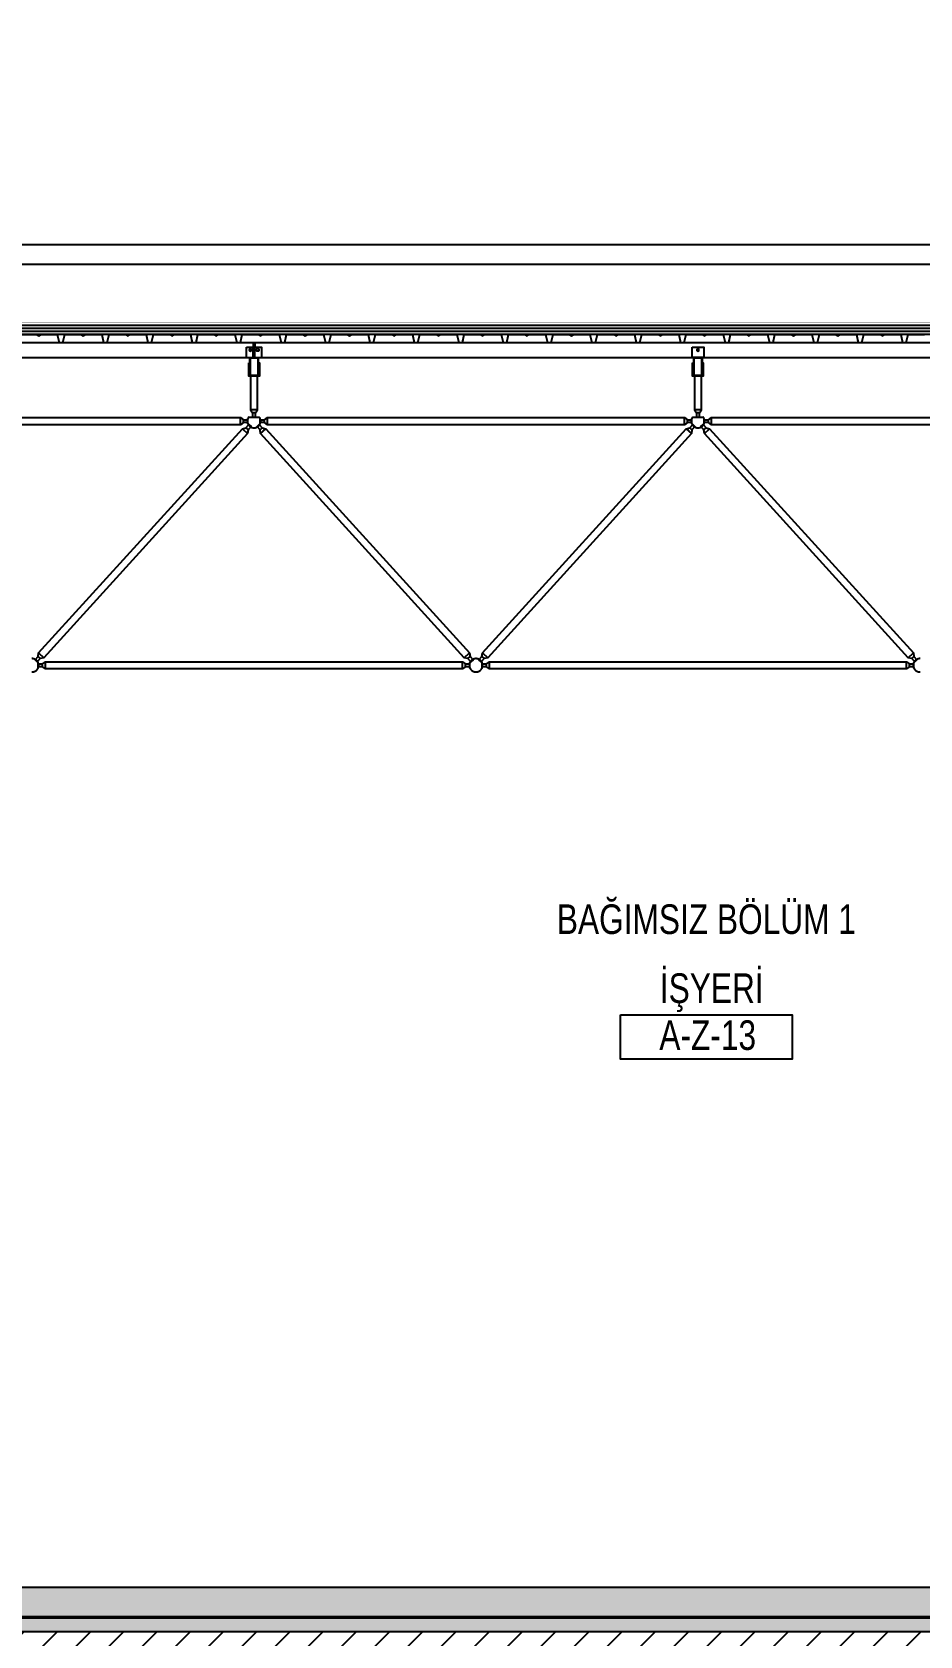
# Model space of a CAD drawing. Header units: centimetres. Extents: x 26569 to 160723, y -3143 to 14565.
# Drawn here: x 107008 to 107608, y -1635 to -551 of the extents above; entities that cross this region are included whole.
import ezdxf
from ezdxf.enums import TextEntityAlignment as Align

# ---------------------------------------------------------------- set-up
doc = ezdxf.new("R2010")
doc.units = ezdxf.units.CM
doc.header["$LTSCALE"] = 100
doc.linetypes.add('HIDDEN', pattern=[9.525, 6.35, -3.175])
for name, color, linetype in [('A-ANNO-DIMS', 187, 'Continuous'), ('A-ANNO-IDEN', 50, 'Continuous'), ('A-ANNO-TEXT', 50, 'Continuous'), ('A-ELEV-02', 253, 'Continuous'), ('A-ELEV-04', 250, 'Continuous'), ('A-HATCH', 253, 'Continuous'), ('A-WALL-INSL', 249, 'Continuous'), ('A-WALL-SNWPNL', 200, 'Continuous'), ('S-CONC', 5, 'Continuous'), ('S-HTCH', 8, 'Continuous'), ('S-STEL', 3, 'Continuous')]:
    doc.layers.add(name, color=color, linetype=linetype)
doc.styles.add('Fields_100', font='act_simplex.shx', dxfattribs={"width": 0.8, "height": 20})
doc.linetypes.add('BATTING', pattern='A,0.00254,-2.54,[134,ltypeshp.shx,S=2.54,R=0,X=-2.54,Y=0],-5.08,[134,ltypeshp.shx,S=2.54,R=180,X=2.54,Y=0],-2.54', length=10.16254)
doc.dimstyles.new('FIELDS_100', dxfattribs={"dimscale": 0, "dimtxt": 20, "dimasz": 5, "dimexe": 5, "dimexo": 5, "dimgap": 5, "dimtad": 0, "dimdec": 0, "dimzin": 0, "dimdsep": 46, "dimtxsty": 'Fields_100', "dimblk": 'DOT', "dimcen": 0.09, "dimclrt": 50, "dimadec": 0, "dimazin": 0, "dimtfac": 1, "dimtdec": 0, "dimtix": 1, "dimtofl": 0, "dimtmove": 1, "dimatfit": 3, "dimfxl": 5, "dimfxlon": 1, "dimtolj": 1, "dimtzin": 0, "dimarcsym": 0})

# ---------------------------------------------------------------- blocks, each defined once
blk = doc.blocks.new('_Dot')
at = {"color": 0, "linetype": 'ByBlock', "lineweight": -2}
blk.add_line((-0.5, 0), (-1, 0), dxfattribs=at)
at = {"color": 0, "linetype": 'ByBlock', "const_width": 0.5}
blk.add_lwpolyline([(-0.25, 0, 1), (0.25, 0, 1)], format="xyb", close=True, dxfattribs=at)
blk = doc.blocks.new('*D474')
at = {"layer": 'A-ANNO-DIMS', "color": 0, "lineweight": -2, "transparency": 16777216}
for p, q in [((106707.7, -198.5), (106707.7, -188.5)), ((106712.7, -193.5), (107576.1, -193.5)), ((108502.7, -193.5), (107639.4, -193.5)), ((108507.7, -198.5), (108507.7, -188.5))]:
    blk.add_line(p, q, dxfattribs=at)
at = {"layer": 'DEFPOINTS', "color": 0, "transparency": 16777216}
for p in [(108507.7, -193.5), (106707.7, -1038.5), (108507.7, -1038.5)]:
    blk.add_point(p, dxfattribs=at)
at = {"layer": 'A-ANNO-DIMS', "color": 0, "lineweight": -2, "transparency": 16777216, "xscale": 5, "yscale": 5, "zscale": 5, "rotation": 180}
blk.add_blockref('_Dot', (106707.7, -193.5), dxfattribs=at)
at = {"layer": 'A-ANNO-DIMS', "color": 0, "lineweight": -2, "transparency": 16777216, "xscale": 5, "yscale": 5, "zscale": 5}
blk.add_blockref('_Dot', (108507.7, -193.5), dxfattribs=at)
at = {"layer": 'A-ANNO-DIMS', "color": 50, "transparency": 16777216, "insert": (107607.7, -193.5), "char_height": 20, "attachment_point": 5, "style": 'Fields_100'}
blk.add_mtext('\\A1;1800', dxfattribs=at)
blk = doc.blocks.new('Mahal kutusu_100')
at = {"color": 0}
blk.add_lwpolyline([(-58, 30), (58, 30), (58, 0), (-58, 0)], close=True, dxfattribs=at)
at = {"color": 0, "style": 'Fields_100', "width": 0.8}
for tag, p in [('MAHAL', (3.6, 37.9)), ('KOD', (0.9, 6.2)), ('ALAN', (-1.3, -29.4)), ('KAPLAMA', (0.8, -59.7))]:
    blk.add_attdef(tag, text='', height=20, dxfattribs=at).set_placement(p, align=Align.CENTER)

msp = doc.modelspace()

# ---------------------------------------------------------------- hatches: boundary and pattern name
at = {"layer": 'A-HATCH'}
h = msp.add_hatch(dxfattribs=at)
h.set_pattern_fill('LINE', color=256, scale=5, angle=45, style=0)
h.set_pattern_definition([(45, (106135.94, -7190.227), (-11.22532, 11.22532), [])])
h.paths.add_polyline_path([(103093.73, -1795.54), (103093.73, -1641.54), (104847.73, -1641.54), (104847.73, -1631.54), (120731.73, -1631.54), (120742.73, -1631.54), (122625.73, -1631.54), (122625.73, -1877.54), (122611.23, -1877.54), (122611.23, -1887.54), (121327.73, -1887.54), (121327.73, -1877.54), (121308.23, -1877.04), (121308.23, -1796.04), (120907.23, -1796.04), (120907.23, -1877.54), (120887.73, -1877.54), (120887.73, -1887.54), (119527.73, -1887.54), (119527.73, -1877.54), (119508.23, -1877.54), (119508.23, -1796.04), (119107.23, -1796.04), (119107.23, -1877.54), (119087.73, -1877.54), (119087.73, -1887.54), (117727.73, -1887.54), (117727.73, -1877.54), (117708.23, -1877.54), (117708.23, -1796.04), (117307.23, -1796.04), (117307.23, -1877.54), (117287.73, -1877.54), (117287.73, -1887.54), (115927.73, -1887.54), (115927.73, -1877.54), (115908.23, -1877.54), (115908.23, -1796.04), (115507.23, -1796.04), (115507.23, -1877.54), (115487.73, -1877.54), (115487.73, -1887.54), (114127.73, -1887.54), (114127.73, -1877.54), (114108.23, -1877.54), (114108.23, -1796.04), (113607.23, -1796.04), (113607.23, -1877.54), (113587.73, -1877.54), (113587.73, -1887.54), (112327.73, -1887.54), (112327.73, -1877.54), (112308.23, -1877.54), (112308.23, -1796.04), (111907.23, -1796.04), (111907.23, -1877.54), (111887.73, -1877.54), (111887.73, -1887.54), (110527.73, -1887.54), (110527.73, -1877.54), (110508.23, -1877.54), (110508.23, -1796.04), (110107.23, -1796.04), (110107.23, -1877.54), (110087.73, -1877.54), (110087.73, -1887.54), (108727.73, -1887.54), (108727.73, -1877.54), (108708.23, -1877.54), (108708.23, -1796.04), (108307.23, -1796.04), (108307.23, -1877.54), (108287.73, -1877.54), (108287.73, -1887.54), (106927.73, -1887.54), (106927.73, -1877.54), (106908.23, -1877.54), (106908.23, -1796.04), (106507.23, -1796.04), (106507.23, -1877.54), (106487.73, -1877.54), (106487.73, -1887.54), (105122.73, -1887.54), (105122.73, -1877.54), (105108.23, -1877.54), (105108.73, -1795.54)])
at = {"layer": 'S-HTCH'}
h = msp.add_hatch(dxfattribs=at)
h.set_pattern_fill('ANSI33', color=256, style=0)
h.set_pattern_definition([(45, (95288.2936, -335.3015), (-4.490128, 4.490128), []), (45, (95292.784, -335.3015), (-4.490128, 4.490128), [3.175, -1.5875])])
h.paths.add_polyline_path([(120752.73, -1621.54), (120752.73, -1601.54), (104862.73, -1601.54), (104862.73, -1621.54)])
h.paths.add_polyline_path([(120752.73, -1601.54), (120752.73, -1621.54), (122651.23, -1621.54), (122651.23, -1601.54)])
h = msp.add_hatch(dxfattribs=at)
h.set_pattern_fill('AR-CONC', color=256, scale=0.1, style=0)
h.set_pattern_definition([(50, (-26454.642, -0.04), (18.2184669, -1.5939086), [1.905, -20.955]), (355, (-26454.642, -0.04), (-3.5243421, 19.1056845), [1.524, -16.7640584]), (100.451445, (-26453.124, -0.173), (14.6941247, 17.5117752), [1.6190009, -17.8090245]), (46.1842, (-26454.642, 5.04), (27.107904, -4.2042328), [2.8575, -31.4325]), (96.635558, (-26452.383, 4.69), (23.7404134, 24.7426125), [2.4285023, -26.713561]), (351.184151, (-26454.642, 5.04), (23.7404134, 24.7426125), [2.2859967, -25.145973]), (21, (-26452.102, 3.77), (15.1614391, -10.2265198), [1.905, -20.955]), (326, (-26452.102, 3.77), (6.1802028, 18.4187966), [1.524, -16.764]), (71.451445, (-26450.838, 2.917), (21.341642, 8.1922769), [1.6190009, -17.8089938]), (37.5, (-26454.642, -0.04), (0.30886033, 8.4555039), [0, -16.5608, 0, -17.018, 0, -16.8275]), (7.5, (-26454.642, -0.04), (6.68196625, 10.0180575), [0, -9.7028, 0, -16.1798, 0, -6.4135]), (327.5, (-26460.306, -0.04), (13.55905952, -0.5728744), [0, -6.35, 0, -19.812, 0, -26.289]), (317.5, (-26462.846, -0.04), (14.8129181, 2.5426491), [0, -8.255, 0, -13.1572, 0, -18.669])])
h.paths.add_polyline_path([(122625.73, -1621.54), (104862.73, -1621.54), (104862.73, -1631.54), (122625.73, -1631.54)])

# ---------------------------------------------------------------- linework, layer by layer
at = {"layer": 'A-ELEV-02'}
for points in [[(104855.23, -760.44), (113852.73, -760.44)], [(107157.23, -760.44), (107157.23, -763.44)], [(107158.23, -760.44), (107158.23, -763.44)], [(107159.93, -764.74), (107159.91, -764.74), (107159.9, -764.74), (107159.88, -764.75), (107159.87, -764.75), (107159.85, -764.75), (107159.83, -764.75), (107159.82, -764.75), (107159.8, -764.76), (107159.79, -764.76), (107159.77, -764.76), (107159.75, -764.77), (107159.74, -764.77), (107159.72, -764.78), (107159.7, -764.78), (107159.69, -764.79), (107159.67, -764.79), (107159.66, -764.8), (107159.64, -764.81), (107159.62, -764.81), (107159.61, -764.82), (107159.59, -764.83), (107159.58, -764.84), (107159.56, -764.85), (107159.55, -764.86), (107159.53, -764.87), (107159.52, -764.88), (107159.5, -764.89), (107159.49, -764.9), (107159.47, -764.91), (107159.46, -764.92), (107159.45, -764.94), (107159.43, -764.95), (107159.42, -764.96), (107159.41, -764.98), (107159.4, -764.99), (107159.39, -765), (107159.38, -765.02), (107159.36, -765.03), (107159.35, -765.05), (107159.34, -765.06), (107159.33, -765.08), (107159.33, -765.09), (107159.32, -765.11), (107159.31, -765.12), (107159.3, -765.14), (107159.29, -765.15), (107159.29, -765.17), (107159.28, -765.19), (107159.27, -765.2), (107159.27, -765.22), (107159.26, -765.23), (107159.26, -765.25), (107159.25, -765.27), (107159.25, -765.28), (107159.24, -765.3), (107159.24, -765.32), (107159.24, -765.33), (107159.24, -765.35), (107159.23, -765.36), (107159.23, -765.38), (107159.23, -765.4), (107159.23, -765.41), (107159.23, -765.43), (107159.23, -765.44), (107159.23, -765.46), (107159.23, -765.48), (107159.23, -765.49), (107159.23, -765.51), (107159.23, -765.52), (107159.24, -765.54), (107159.24, -765.55), (107159.24, -765.57), (107159.24, -765.59), (107159.25, -765.6), (107159.25, -765.62), (107159.26, -765.64), (107159.26, -765.65), (107159.27, -765.67), (107159.27, -765.69), (107159.28, -765.7), (107159.29, -765.72), (107159.29, -765.73), (107159.3, -765.75), (107159.31, -765.77), (107159.32, -765.78), (107159.33, -765.8), (107159.33, -765.81), (107159.34, -765.83), (107159.35, -765.84), (107159.36, -765.86), (107159.38, -765.87), (107159.39, -765.89), (107159.4, -765.9), (107159.41, -765.91), (107159.42, -765.93), (107159.43, -765.94), (107159.45, -765.95), (107159.46, -765.96), (107159.47, -765.98), (107159.49, -765.99), (107159.5, -766), (107159.52, -766.01), (107159.53, -766.02), (107159.55, -766.03), (107159.56, -766.04), (107159.58, -766.05), (107159.59, -766.06), (107159.61, -766.07), (107159.62, -766.07), (107159.64, -766.08), (107159.66, -766.09), (107159.67, -766.09), (107159.69, -766.1), (107159.7, -766.11), (107159.72, -766.11), (107159.74, -766.12), (107159.75, -766.12), (107159.77, -766.13), (107159.79, -766.13), (107159.8, -766.13), (107159.82, -766.13), (107159.83, -766.14), (107159.85, -766.14), (107159.87, -766.14), (107159.88, -766.14), (107159.9, -766.14), (107159.91, -766.14), (107159.93, -766.14)], [(107160.53, -764.74), (107159.93, -764.74)], [(107160.53, -766.14), (107159.93, -766.14)], [(107160.53, -766.14), (107160.55, -766.14), (107160.56, -766.14), (107160.58, -766.14), (107160.59, -766.14), (107160.61, -766.14), (107160.62, -766.14), (107160.64, -766.13), (107160.66, -766.13), (107160.67, -766.13), (107160.69, -766.13), (107160.71, -766.12), (107160.72, -766.12), (107160.74, -766.11), (107160.76, -766.11), (107160.77, -766.1), (107160.79, -766.09), (107160.8, -766.09), (107160.82, -766.08), (107160.84, -766.07), (107160.85, -766.07), (107160.87, -766.06), (107160.88, -766.05), (107160.9, -766.04), (107160.91, -766.03), (107160.93, -766.02), (107160.94, -766.01), (107160.96, -766), (107160.97, -765.99), (107160.98, -765.98), (107161, -765.96), (107161.01, -765.95), (107161.02, -765.94), (107161.04, -765.93), (107161.05, -765.91), (107161.06, -765.9), (107161.07, -765.89), (107161.08, -765.87), (107161.1, -765.86), (107161.11, -765.84), (107161.12, -765.83), (107161.13, -765.81), (107161.13, -765.8), (107161.14, -765.78), (107161.15, -765.77), (107161.16, -765.75), (107161.17, -765.73), (107161.17, -765.72), (107161.18, -765.7), (107161.19, -765.69), (107161.19, -765.67), (107161.2, -765.65), (107161.2, -765.64), (107161.21, -765.62), (107161.21, -765.6), (107161.21, -765.59), (107161.22, -765.57), (107161.22, -765.55), (107161.22, -765.54), (107161.23, -765.52), (107161.23, -765.51), (107161.23, -765.49), (107161.23, -765.48), (107161.23, -765.46), (107161.23, -765.44), (107161.23, -765.43), (107161.23, -765.41), (107161.23, -765.4), (107161.23, -765.38), (107161.23, -765.36), (107161.22, -765.35), (107161.22, -765.33), (107161.22, -765.32), (107161.21, -765.3), (107161.21, -765.28), (107161.21, -765.27), (107161.2, -765.25), (107161.2, -765.23), (107161.19, -765.22), (107161.19, -765.2), (107161.18, -765.19), (107161.17, -765.17), (107161.17, -765.15), (107161.16, -765.14), (107161.15, -765.12), (107161.14, -765.11), (107161.13, -765.09), (107161.13, -765.08), (107161.12, -765.06), (107161.11, -765.05), (107161.1, -765.03), (107161.08, -765.02), (107161.07, -765), (107161.06, -764.99), (107161.05, -764.98), (107161.04, -764.96), (107161.02, -764.95), (107161.01, -764.94), (107161, -764.92), (107160.98, -764.91), (107160.97, -764.9), (107160.96, -764.89), (107160.94, -764.88), (107160.93, -764.87), (107160.91, -764.86), (107160.9, -764.85), (107160.88, -764.84), (107160.87, -764.83), (107160.85, -764.82), (107160.84, -764.81), (107160.82, -764.81), (107160.8, -764.8), (107160.79, -764.79), (107160.77, -764.79), (107160.76, -764.78), (107160.74, -764.78), (107160.72, -764.77), (107160.71, -764.77), (107160.69, -764.76), (107160.67, -764.76), (107160.66, -764.76), (107160.64, -764.75), (107160.62, -764.75), (107160.61, -764.75), (107160.59, -764.75), (107160.58, -764.75), (107160.56, -764.74), (107160.55, -764.74), (107160.53, -764.74)], [(104855.23, -770.44), (113852.73, -770.44)], [(107152.73, -770.44), (107162.73, -770.44)], [(107154.13, -776.04), (107154.63, -776.04)], [(107154.13, -777.44), (107154.63, -777.44)], [(107160.83, -776.04), (107161.33, -776.04)], [(107160.83, -777.44), (107161.33, -777.44)], [(107461.73, -770.44), (107453.73, -770.44)], [(107454.13, -776.04), (107454.63, -776.04)], [(107454.13, -777.44), (107454.63, -777.44)], [(107460.83, -776.04), (107461.33, -776.04)], [(107460.83, -777.44), (107461.33, -777.44)], [(107155.31, -783.24), (107155.31, -805.84), (107156.73, -807.84), (107156.73, -810.84)], [(107158.73, -810.84), (107158.73, -807.84), (107160.14, -805.84), (107160.14, -783.24)], [(107455.31, -783.24), (107455.31, -805.84), (107456.73, -807.84), (107456.73, -810.84)], [(107458.73, -810.84), (107458.73, -807.84), (107460.14, -805.84), (107460.14, -783.24)], [(106861.83, -812.54), (106864.83, -812.54), (106866.83, -811.13), (107148.63, -811.13), (107150.63, -812.54), (107153.63, -812.54)], [(107148.63, -815.96), (107148.63, -811.13)], [(107150.63, -814.54), (107150.63, -812.54)], [(107154.13, -810.84), (107154.04, -810.96), (107153.96, -811.09), (107153.88, -811.22), (107153.8, -811.35), (107153.73, -811.48), (107153.66, -811.62), (107153.6, -811.76), (107153.54, -811.91), (107153.48, -812.05), (107153.46, -812.13), (107153.43, -812.2), (107153.41, -812.28), (107153.39, -812.36), (107153.37, -812.43), (107153.35, -812.51), (107153.33, -812.59), (107153.32, -812.67), (107153.3, -812.74), (107153.29, -812.82), (107153.28, -812.9), (107153.27, -812.98), (107153.26, -813.06), (107153.25, -813.14), (107153.24, -813.22), (107153.24, -813.3), (107153.23, -813.38), (107153.23, -813.46), (107153.23, -813.54), (107153.23, -813.62), (107153.23, -813.7), (107153.24, -813.78), (107153.24, -813.86), (107153.25, -813.94), (107153.25, -814.01), (107153.26, -814.09), (107153.27, -814.17), (107153.29, -814.25), (107153.31, -814.4), (107153.35, -814.56), (107153.38, -814.71), (107153.43, -814.86), (107153.47, -815), (107153.52, -815.14), (107153.58, -815.29), (107153.64, -815.42), (107153.71, -815.56), (107153.77, -815.69), (107153.85, -815.82), (107153.93, -815.95), (107154.01, -816.07), (107154.1, -816.2), (107154.19, -816.32), (107154.29, -816.44), (107154.39, -816.56), (107154.5, -816.68), (107154.55, -816.73), (107154.61, -816.79), (107154.67, -816.84), (107154.73, -816.9), (107154.79, -816.95), (107154.85, -817), (107154.91, -817.05), (107154.97, -817.1), (107155.03, -817.15), (107155.1, -817.19), (107155.16, -817.24), (107155.23, -817.29), (107155.3, -817.33), (107155.36, -817.37), (107155.43, -817.41), (107155.5, -817.45), (107155.57, -817.49), (107155.64, -817.53), (107155.71, -817.57), (107155.78, -817.6), (107155.86, -817.64), (107155.93, -817.67), (107156, -817.7), (107156.08, -817.73), (107156.15, -817.76), (107156.22, -817.78), (107156.3, -817.81), (107156.37, -817.83), (107156.52, -817.88), (107156.67, -817.92), (107156.83, -817.95), (107156.98, -817.98), (107157.13, -818), (107157.28, -818.02), (107157.43, -818.03), (107157.58, -818.04), (107157.73, -818.04), (107157.88, -818.04), (107158.03, -818.03), (107158.18, -818.02), (107158.33, -818), (107158.48, -817.98), (107158.63, -817.95), (107158.79, -817.92), (107158.94, -817.88), (107159.09, -817.83), (107159.16, -817.81), (107159.24, -817.78), (107159.31, -817.76), (107159.38, -817.73), (107159.46, -817.7), (107159.53, -817.67), (107159.6, -817.64), (107159.68, -817.6), (107159.75, -817.57), (107159.82, -817.53), (107159.89, -817.49), (107159.96, -817.45), (107160.03, -817.41), (107160.1, -817.37), (107160.16, -817.33), (107160.23, -817.29), (107160.3, -817.24), (107160.36, -817.19), (107160.43, -817.15), (107160.49, -817.1), (107160.55, -817.05), (107160.61, -817), (107160.67, -816.95), (107160.73, -816.9), (107160.79, -816.84), (107160.85, -816.79), (107160.91, -816.73), (107160.96, -816.68), (107161.07, -816.56), (107161.17, -816.44), (107161.27, -816.32), (107161.36, -816.2), (107161.45, -816.07), (107161.53, -815.95), (107161.61, -815.82), (107161.69, -815.69), (107161.75, -815.56), (107161.82, -815.42), (107161.88, -815.29), (107161.94, -815.14), (107161.99, -815), (107162.03, -814.86), (107162.08, -814.71), (107162.11, -814.56), (107162.15, -814.4), (107162.17, -814.25), (107162.19, -814.17), (107162.2, -814.09), (107162.21, -814.01), (107162.21, -813.94), (107162.22, -813.86), (107162.22, -813.78), (107162.23, -813.7), (107162.23, -813.62), (107162.23, -813.54), (107162.23, -813.46), (107162.23, -813.38), (107162.22, -813.3), (107162.22, -813.22), (107162.21, -813.14), (107162.2, -813.06), (107162.19, -812.98), (107162.18, -812.9), (107162.17, -812.82), (107162.16, -812.74), (107162.14, -812.67), (107162.13, -812.59), (107162.11, -812.51), (107162.09, -812.43), (107162.07, -812.36), (107162.05, -812.28), (107162.03, -812.2), (107162, -812.13), (107161.98, -812.05), (107161.92, -811.91), (107161.86, -811.76), (107161.8, -811.62), (107161.73, -811.48), (107161.66, -811.35), (107161.58, -811.22), (107161.5, -811.09), (107161.42, -810.96), (107161.33, -810.84)], [(107153.63, -815.4), (107153.63, -811.69)], [(107154.13, -810.84), (107161.33, -810.84)], [(107160.14, -805.84), (107155.31, -805.84)], [(107158.73, -807.84), (107156.73, -807.84)], [(107161.83, -812.54), (107164.83, -812.54), (107166.83, -811.13), (107448.63, -811.13), (107450.63, -812.54), (107453.63, -812.54)], [(107161.83, -815.4), (107161.83, -811.69)], [(107164.83, -814.54), (107164.83, -812.54)], [(107166.83, -815.96), (107166.83, -811.13)], [(107448.63, -815.96), (107448.63, -811.13)], [(107450.63, -814.54), (107450.63, -812.54)], [(107454.13, -810.84), (107454.04, -810.96), (107453.96, -811.09), (107453.88, -811.22), (107453.8, -811.35), (107453.73, -811.48), (107453.66, -811.62), (107453.6, -811.76), (107453.54, -811.91), (107453.48, -812.05), (107453.46, -812.13), (107453.43, -812.2), (107453.41, -812.28), (107453.39, -812.36), (107453.37, -812.43), (107453.35, -812.51), (107453.33, -812.59), (107453.32, -812.67), (107453.3, -812.74), (107453.29, -812.82), (107453.28, -812.9), (107453.27, -812.98), (107453.26, -813.06), (107453.25, -813.14), (107453.24, -813.22), (107453.24, -813.3), (107453.23, -813.38), (107453.23, -813.46), (107453.23, -813.54), (107453.23, -813.62), (107453.23, -813.7), (107453.24, -813.78), (107453.24, -813.86), (107453.25, -813.94), (107453.25, -814.01), (107453.26, -814.09), (107453.27, -814.17), (107453.29, -814.25), (107453.31, -814.4), (107453.35, -814.56), (107453.38, -814.71), (107453.43, -814.86), (107453.47, -815), (107453.52, -815.14), (107453.58, -815.29), (107453.64, -815.42), (107453.71, -815.56), (107453.77, -815.69), (107453.85, -815.82), (107453.93, -815.95), (107454.01, -816.07), (107454.1, -816.2), (107454.19, -816.32), (107454.29, -816.44), (107454.39, -816.56), (107454.5, -816.68), (107454.55, -816.73), (107454.61, -816.79), (107454.67, -816.84), (107454.73, -816.9), (107454.79, -816.95), (107454.85, -817), (107454.91, -817.05), (107454.97, -817.1), (107455.03, -817.15), (107455.1, -817.19), (107455.16, -817.24), (107455.23, -817.29), (107455.3, -817.33), (107455.36, -817.37), (107455.43, -817.41), (107455.5, -817.45), (107455.57, -817.49), (107455.64, -817.53), (107455.71, -817.57), (107455.78, -817.6), (107455.86, -817.64), (107455.93, -817.67), (107456, -817.7), (107456.08, -817.73), (107456.15, -817.76), (107456.22, -817.78), (107456.3, -817.81), (107456.37, -817.83), (107456.52, -817.88), (107456.67, -817.92), (107456.83, -817.95), (107456.98, -817.98), (107457.13, -818), (107457.28, -818.02), (107457.43, -818.03), (107457.58, -818.04), (107457.73, -818.04), (107457.88, -818.04), (107458.03, -818.03), (107458.18, -818.02), (107458.33, -818), (107458.48, -817.98), (107458.63, -817.95), (107458.79, -817.92), (107458.94, -817.88), (107459.09, -817.83), (107459.16, -817.81), (107459.24, -817.78), (107459.31, -817.76), (107459.38, -817.73), (107459.46, -817.7), (107459.53, -817.67), (107459.6, -817.64), (107459.68, -817.6), (107459.75, -817.57), (107459.82, -817.53), (107459.89, -817.49), (107459.96, -817.45), (107460.03, -817.41), (107460.1, -817.37), (107460.16, -817.33), (107460.23, -817.29), (107460.3, -817.24), (107460.36, -817.19), (107460.43, -817.15), (107460.49, -817.1), (107460.55, -817.05), (107460.61, -817), (107460.67, -816.95), (107460.73, -816.9), (107460.79, -816.84), (107460.85, -816.79), (107460.91, -816.73), (107460.96, -816.68), (107461.07, -816.56), (107461.17, -816.44), (107461.27, -816.32), (107461.36, -816.2), (107461.45, -816.07), (107461.53, -815.95), (107461.61, -815.82), (107461.69, -815.69), (107461.75, -815.56), (107461.82, -815.42), (107461.88, -815.29), (107461.94, -815.14), (107461.99, -815), (107462.03, -814.86), (107462.08, -814.71), (107462.11, -814.56), (107462.15, -814.4), (107462.17, -814.25), (107462.19, -814.17), (107462.2, -814.09), (107462.21, -814.01), (107462.21, -813.94), (107462.22, -813.86), (107462.22, -813.78), (107462.23, -813.7), (107462.23, -813.62), (107462.23, -813.54), (107462.23, -813.46), (107462.23, -813.38), (107462.22, -813.3), (107462.22, -813.22), (107462.21, -813.14), (107462.2, -813.06), (107462.19, -812.98), (107462.18, -812.9), (107462.17, -812.82), (107462.16, -812.74), (107462.14, -812.67), (107462.13, -812.59), (107462.11, -812.51), (107462.09, -812.43), (107462.07, -812.36), (107462.05, -812.28), (107462.03, -812.2), (107462, -812.13), (107461.98, -812.05), (107461.92, -811.91), (107461.86, -811.76), (107461.8, -811.62), (107461.73, -811.48), (107461.66, -811.35), (107461.58, -811.22), (107461.5, -811.09), (107461.42, -810.96), (107461.33, -810.84)], [(107453.63, -815.4), (107453.63, -811.69)], [(107454.13, -810.84), (107461.33, -810.84)], [(107460.14, -805.84), (107455.31, -805.84)], [(107458.73, -807.84), (107456.73, -807.84)], [(107461.83, -812.54), (107464.83, -812.54), (107466.83, -811.13), (107748.63, -811.13), (107750.63, -812.54), (107753.63, -812.54)], [(107461.83, -815.4), (107461.83, -811.69)], [(107464.83, -814.54), (107464.83, -812.54)], [(107466.83, -815.96), (107466.83, -811.13)], [(107153.63, -814.54), (107150.63, -814.54), (107148.63, -815.96), (106866.83, -815.96), (106864.83, -814.54), (106861.83, -814.54)], [(107149.82, -818.65), (107153.4, -821.9)], [(107152.21, -818.12), (107153.69, -819.47)], [(107153.6, -815.33), (107156.34, -817.83)], [(107159.12, -817.83), (107161.86, -815.33)], [(107161.77, -819.47), (107163.25, -818.12)], [(107453.63, -814.54), (107450.63, -814.54), (107448.63, -815.96), (107166.83, -815.96), (107164.83, -814.54), (107161.83, -814.54)], [(107162.06, -821.9), (107165.64, -818.65)], [(107449.82, -818.65), (107453.4, -821.9)], [(107452.21, -818.12), (107453.69, -819.47)], [(107453.6, -815.33), (107456.34, -817.83)], [(107459.12, -817.83), (107461.86, -815.33)], [(107461.77, -819.47), (107463.25, -818.12)], [(107753.63, -814.54), (107750.63, -814.54), (107748.63, -815.96), (107466.83, -815.96), (107464.83, -814.54), (107461.83, -814.54)], [(107462.06, -821.9), (107465.64, -818.65)], [(107007.63, -983.04), (107007.73, -983.04), (107007.83, -983.04), (107007.93, -983.04), (107008.03, -983.03), (107008.13, -983.03), (107008.24, -983.02), (107008.34, -983), (107008.44, -982.99), (107008.55, -982.97), (107008.65, -982.95), (107008.76, -982.92), (107008.86, -982.9), (107008.97, -982.87), (107009.07, -982.84), (107009.18, -982.8), (107009.28, -982.77), (107009.39, -982.73), (107009.49, -982.69), (107009.59, -982.64), (107009.7, -982.59), (107009.8, -982.54), (107009.9, -982.49), (107010, -982.43), (107010.1, -982.37), (107010.19, -982.31), (107010.29, -982.25), (107010.38, -982.18), (107010.48, -982.11), (107010.57, -982.04), (107010.66, -981.96), (107010.74, -981.89), (107010.83, -981.81), (107010.91, -981.73), (107010.99, -981.64), (107011.07, -981.56), (107011.15, -981.47), (107011.22, -981.38), (107011.3, -981.29), (107011.37, -981.2), (107011.43, -981.1), (107011.5, -981.01), (107011.56, -980.91), (107011.62, -980.81), (107011.67, -980.71), (107011.73, -980.61), (107011.78, -980.51), (107011.83, -980.41), (107011.87, -980.3), (107011.91, -980.2), (107011.95, -980.1), (107011.99, -979.99), (107012.02, -979.89), (107012.06, -979.78), (107012.08, -979.68), (107012.11, -979.57), (107012.13, -979.47), (107012.15, -979.36), (107012.17, -979.26), (107012.19, -979.15), (107012.2, -979.05), (107012.21, -978.95), (107012.22, -978.85), (107012.23, -978.74), (107012.23, -978.64), (107012.23, -978.54), (107012.23, -978.44), (107012.23, -978.34), (107012.22, -978.24), (107012.21, -978.14), (107012.2, -978.04), (107012.19, -977.93), (107012.17, -977.83), (107012.15, -977.72), (107012.13, -977.62), (107012.11, -977.52), (107012.08, -977.41), (107012.06, -977.31), (107012.02, -977.2), (107011.99, -977.1), (107011.95, -976.99), (107011.91, -976.89), (107011.87, -976.78), (107011.83, -976.68), (107011.78, -976.58), (107011.73, -976.48), (107011.67, -976.38), (107011.62, -976.28), (107011.56, -976.18), (107011.5, -976.08), (107011.43, -975.99), (107011.37, -975.89), (107011.3, -975.8), (107011.22, -975.71), (107011.15, -975.62), (107011.07, -975.53), (107010.99, -975.45), (107010.91, -975.36), (107010.83, -975.28), (107010.74, -975.2), (107010.66, -975.12), (107010.57, -975.05), (107010.48, -974.98), (107010.38, -974.91), (107010.29, -974.84), (107010.19, -974.78), (107010.1, -974.72), (107010, -974.66), (107009.9, -974.6), (107009.8, -974.55), (107009.7, -974.5), (107009.59, -974.45), (107009.49, -974.4), (107009.39, -974.36), (107009.28, -974.32), (107009.18, -974.28), (107009.07, -974.25), (107008.97, -974.22), (107008.86, -974.19), (107008.76, -974.16), (107008.65, -974.14), (107008.55, -974.12), (107008.44, -974.1), (107008.34, -974.09), (107008.24, -974.07), (107008.13, -974.06), (107008.03, -974.05), (107007.93, -974.05), (107007.83, -974.04), (107007.73, -974.04), (107007.63, -974.04)], [(107009.12, -974.26), (107011.86, -976.76)], [(107011.77, -972.62), (107013.25, -973.96)], [(107012.06, -970.19), (107015.64, -973.43)], [(107299.82, -973.43), (107303.4, -970.19)], [(107302.21, -973.96), (107303.69, -972.62)], [(107303.6, -976.76), (107306.34, -974.26)], [(107309.12, -974.26), (107311.86, -976.76)], [(107311.77, -972.62), (107313.25, -973.96)], [(107312.06, -970.19), (107315.64, -973.43)], [(107599.82, -973.43), (107603.4, -970.19)], [(107602.21, -973.96), (107603.69, -972.62)], [(107607.83, -974.04), (107607.73, -974.04), (107607.63, -974.04), (107607.53, -974.05), (107607.43, -974.05), (107607.33, -974.06), (107607.22, -974.07), (107607.12, -974.09), (107607.02, -974.1), (107606.91, -974.12), (107606.81, -974.14), (107606.7, -974.16), (107606.6, -974.19), (107606.49, -974.22), (107606.39, -974.25), (107606.28, -974.28), (107606.18, -974.32), (107606.07, -974.36), (107605.97, -974.4), (107605.87, -974.45), (107605.76, -974.5), (107605.66, -974.55), (107605.56, -974.6), (107605.46, -974.66), (107605.36, -974.72), (107605.27, -974.78), (107605.17, -974.84), (107605.08, -974.91), (107604.98, -974.98), (107604.89, -975.05), (107604.8, -975.12), (107604.72, -975.2), (107604.63, -975.28), (107604.55, -975.36), (107604.47, -975.45), (107604.39, -975.53), (107604.31, -975.62), (107604.24, -975.71), (107604.16, -975.8), (107604.09, -975.89), (107604.03, -975.99), (107603.96, -976.08), (107603.9, -976.18), (107603.84, -976.28), (107603.79, -976.38), (107603.73, -976.48), (107603.68, -976.58), (107603.63, -976.68), (107603.59, -976.78), (107603.55, -976.89), (107603.51, -976.99), (107603.47, -977.1), (107603.44, -977.2), (107603.4, -977.31), (107603.37, -977.41), (107603.35, -977.52), (107603.33, -977.62), (107603.31, -977.72), (107603.29, -977.83), (107603.27, -977.93), (107603.26, -978.04), (107603.25, -978.14), (107603.24, -978.24), (107603.23, -978.34), (107603.23, -978.44), (107603.23, -978.54), (107603.23, -978.64), (107603.23, -978.74), (107603.24, -978.85), (107603.25, -978.95), (107603.26, -979.05), (107603.27, -979.15), (107603.29, -979.26), (107603.31, -979.36), (107603.33, -979.47), (107603.35, -979.57), (107603.37, -979.68), (107603.4, -979.78), (107603.44, -979.89), (107603.47, -979.99), (107603.51, -980.1), (107603.55, -980.2), (107603.59, -980.3), (107603.63, -980.41), (107603.68, -980.51), (107603.73, -980.61), (107603.79, -980.71), (107603.84, -980.81), (107603.9, -980.91), (107603.96, -981.01), (107604.03, -981.1), (107604.09, -981.2), (107604.16, -981.29), (107604.24, -981.38), (107604.31, -981.47), (107604.39, -981.56), (107604.47, -981.64), (107604.55, -981.73), (107604.63, -981.81), (107604.72, -981.89), (107604.8, -981.96), (107604.89, -982.04), (107604.98, -982.11), (107605.08, -982.18), (107605.17, -982.25), (107605.27, -982.31), (107605.36, -982.37), (107605.46, -982.43), (107605.56, -982.49), (107605.66, -982.54), (107605.76, -982.59), (107605.87, -982.64), (107605.97, -982.69), (107606.07, -982.73), (107606.18, -982.77), (107606.28, -982.8), (107606.39, -982.84), (107606.49, -982.87), (107606.6, -982.9), (107606.7, -982.92), (107606.81, -982.95), (107606.91, -982.97), (107607.02, -982.99), (107607.12, -983), (107607.22, -983.02), (107607.33, -983.03), (107607.43, -983.03), (107607.53, -983.04), (107607.63, -983.04), (107607.73, -983.04), (107607.83, -983.04)], [(107603.6, -976.76), (107606.34, -974.26)], [(107011.83, -977.54), (107014.83, -977.54), (107016.83, -976.13), (107298.63, -976.13), (107300.63, -977.54), (107303.63, -977.54)], [(107011.83, -980.4), (107011.83, -976.69)], [(107303.63, -979.54), (107300.63, -979.54), (107298.63, -980.96), (107016.83, -980.96), (107014.83, -979.54), (107011.83, -979.54)], [(107014.83, -979.54), (107014.83, -977.54)], [(107016.83, -980.96), (107016.83, -976.13)], [(107298.63, -980.96), (107298.63, -976.13)], [(107300.63, -979.54), (107300.63, -977.54)], [(107303.63, -980.4), (107303.63, -976.69)], [(107311.83, -977.54), (107314.83, -977.54), (107316.83, -976.13), (107598.63, -976.13), (107600.63, -977.54), (107603.63, -977.54)], [(107311.83, -980.4), (107311.83, -976.69)], [(107603.63, -979.54), (107600.63, -979.54), (107598.63, -980.96), (107316.83, -980.96), (107314.83, -979.54), (107311.83, -979.54)], [(107314.83, -979.54), (107314.83, -977.54)], [(107316.83, -980.96), (107316.83, -976.13)], [(107598.63, -980.96), (107598.63, -976.13)], [(107600.63, -979.54), (107600.63, -977.54)], [(107603.63, -980.4), (107603.63, -976.69)]]:
    msp.add_lwpolyline(points, dxfattribs=at)
for points in [[(107152.73, -763.44), (107162.73, -763.44), (107162.73, -770.74), (107152.73, -770.74)], [(107155.93, -765.44), (107155.93, -765.43), (107155.93, -765.41), (107155.93, -765.4), (107155.93, -765.38), (107155.93, -765.36), (107155.92, -765.35), (107155.92, -765.33), (107155.92, -765.32), (107155.91, -765.3), (107155.91, -765.28), (107155.91, -765.27), (107155.9, -765.25), (107155.9, -765.23), (107155.89, -765.22), (107155.89, -765.2), (107155.88, -765.19), (107155.87, -765.17), (107155.87, -765.15), (107155.86, -765.14), (107155.85, -765.12), (107155.84, -765.11), (107155.83, -765.09), (107155.83, -765.08), (107155.82, -765.06), (107155.81, -765.05), (107155.8, -765.03), (107155.78, -765.02), (107155.77, -765), (107155.76, -764.99), (107155.75, -764.98), (107155.74, -764.96), (107155.72, -764.95), (107155.71, -764.94), (107155.7, -764.92), (107155.68, -764.91), (107155.67, -764.9), (107155.66, -764.89), (107155.64, -764.88), (107155.63, -764.87), (107155.61, -764.86), (107155.6, -764.85), (107155.58, -764.84), (107155.57, -764.83), (107155.55, -764.82), (107155.54, -764.81), (107155.52, -764.81), (107155.5, -764.8), (107155.49, -764.79), (107155.47, -764.79), (107155.46, -764.78), (107155.44, -764.78), (107155.42, -764.77), (107155.41, -764.77), (107155.39, -764.76), (107155.37, -764.76), (107155.36, -764.76), (107155.34, -764.75), (107155.32, -764.75), (107155.31, -764.75), (107155.29, -764.75), (107155.28, -764.75), (107155.26, -764.74), (107155.25, -764.74), (107155.23, -764.74), (107155.21, -764.74), (107155.2, -764.74), (107155.18, -764.75), (107155.17, -764.75), (107155.15, -764.75), (107155.13, -764.75), (107155.12, -764.75), (107155.1, -764.76), (107155.09, -764.76), (107155.07, -764.76), (107155.05, -764.77), (107155.04, -764.77), (107155.02, -764.78), (107155, -764.78), (107154.99, -764.79), (107154.97, -764.79), (107154.96, -764.8), (107154.94, -764.81), (107154.92, -764.81), (107154.91, -764.82), (107154.89, -764.83), (107154.88, -764.84), (107154.86, -764.85), (107154.85, -764.86), (107154.83, -764.87), (107154.82, -764.88), (107154.8, -764.89), (107154.79, -764.9), (107154.77, -764.91), (107154.76, -764.92), (107154.75, -764.94), (107154.73, -764.95), (107154.72, -764.96), (107154.71, -764.98), (107154.7, -764.99), (107154.69, -765), (107154.68, -765.02), (107154.66, -765.03), (107154.65, -765.05), (107154.64, -765.06), (107154.63, -765.08), (107154.63, -765.09), (107154.62, -765.11), (107154.61, -765.12), (107154.6, -765.14), (107154.59, -765.15), (107154.59, -765.17), (107154.58, -765.19), (107154.57, -765.2), (107154.57, -765.22), (107154.56, -765.23), (107154.56, -765.25), (107154.55, -765.27), (107154.55, -765.28), (107154.54, -765.3), (107154.54, -765.32), (107154.54, -765.33), (107154.54, -765.35), (107154.53, -765.36), (107154.53, -765.38), (107154.53, -765.4), (107154.53, -765.41), (107154.53, -765.43), (107154.53, -765.44), (107154.53, -765.46), (107154.53, -765.48), (107154.53, -765.49), (107154.53, -765.51), (107154.53, -765.52), (107154.54, -765.54), (107154.54, -765.55), (107154.54, -765.57), (107154.54, -765.59), (107154.55, -765.6), (107154.55, -765.62), (107154.56, -765.64), (107154.56, -765.65), (107154.57, -765.67), (107154.57, -765.69), (107154.58, -765.7), (107154.59, -765.72), (107154.59, -765.73), (107154.6, -765.75), (107154.61, -765.77), (107154.62, -765.78), (107154.63, -765.8), (107154.63, -765.81), (107154.64, -765.83), (107154.65, -765.84), (107154.66, -765.86), (107154.68, -765.87), (107154.69, -765.89), (107154.7, -765.9), (107154.71, -765.91), (107154.72, -765.93), (107154.73, -765.94), (107154.75, -765.95), (107154.76, -765.96), (107154.77, -765.98), (107154.79, -765.99), (107154.8, -766), (107154.82, -766.01), (107154.83, -766.02), (107154.85, -766.03), (107154.86, -766.04), (107154.88, -766.05), (107154.89, -766.06), (107154.91, -766.07), (107154.92, -766.07), (107154.94, -766.08), (107154.96, -766.09), (107154.97, -766.09), (107154.99, -766.1), (107155, -766.11), (107155.02, -766.11), (107155.04, -766.12), (107155.05, -766.12), (107155.07, -766.13), (107155.09, -766.13), (107155.1, -766.13), (107155.12, -766.13), (107155.13, -766.14), (107155.15, -766.14), (107155.17, -766.14), (107155.18, -766.14), (107155.2, -766.14), (107155.21, -766.14), (107155.23, -766.14), (107155.25, -766.14), (107155.26, -766.14), (107155.28, -766.14), (107155.29, -766.14), (107155.31, -766.14), (107155.32, -766.14), (107155.34, -766.13), (107155.36, -766.13), (107155.37, -766.13), (107155.39, -766.13), (107155.41, -766.12), (107155.42, -766.12), (107155.44, -766.11), (107155.46, -766.11), (107155.47, -766.1), (107155.49, -766.09), (107155.5, -766.09), (107155.52, -766.08), (107155.54, -766.07), (107155.55, -766.07), (107155.57, -766.06), (107155.58, -766.05), (107155.6, -766.04), (107155.61, -766.03), (107155.63, -766.02), (107155.64, -766.01), (107155.66, -766), (107155.67, -765.99), (107155.68, -765.98), (107155.7, -765.96), (107155.71, -765.95), (107155.72, -765.94), (107155.74, -765.93), (107155.75, -765.91), (107155.76, -765.9), (107155.77, -765.89), (107155.78, -765.87), (107155.8, -765.86), (107155.81, -765.84), (107155.82, -765.83), (107155.83, -765.81), (107155.83, -765.8), (107155.84, -765.78), (107155.85, -765.77), (107155.86, -765.75), (107155.87, -765.73), (107155.87, -765.72), (107155.88, -765.7), (107155.89, -765.69), (107155.89, -765.67), (107155.9, -765.65), (107155.9, -765.64), (107155.91, -765.62), (107155.91, -765.6), (107155.91, -765.59), (107155.92, -765.57), (107155.92, -765.55), (107155.92, -765.54), (107155.93, -765.52), (107155.93, -765.51), (107155.93, -765.49), (107155.93, -765.48), (107155.93, -765.46)], [(107453.73, -763.44), (107461.73, -763.44), (107461.73, -770.74), (107453.73, -770.74)], [(107458.43, -765.44), (107458.43, -765.43), (107458.43, -765.41), (107458.43, -765.4), (107458.43, -765.38), (107458.43, -765.36), (107458.42, -765.35), (107458.42, -765.33), (107458.42, -765.32), (107458.42, -765.3), (107458.41, -765.28), (107458.41, -765.27), (107458.4, -765.25), (107458.4, -765.23), (107458.39, -765.22), (107458.39, -765.2), (107458.38, -765.19), (107458.37, -765.17), (107458.37, -765.15), (107458.36, -765.14), (107458.35, -765.12), (107458.34, -765.11), (107458.33, -765.09), (107458.33, -765.08), (107458.32, -765.06), (107458.31, -765.05), (107458.3, -765.03), (107458.28, -765.02), (107458.27, -765), (107458.26, -764.99), (107458.25, -764.98), (107458.24, -764.96), (107458.22, -764.95), (107458.21, -764.94), (107458.2, -764.92), (107458.19, -764.91), (107458.17, -764.9), (107458.16, -764.89), (107458.14, -764.88), (107458.13, -764.87), (107458.11, -764.86), (107458.1, -764.85), (107458.08, -764.84), (107458.07, -764.83), (107458.05, -764.82), (107458.04, -764.81), (107458.02, -764.81), (107458, -764.8), (107457.99, -764.79), (107457.97, -764.79), (107457.96, -764.78), (107457.94, -764.78), (107457.92, -764.77), (107457.91, -764.77), (107457.89, -764.76), (107457.87, -764.76), (107457.86, -764.76), (107457.84, -764.75), (107457.82, -764.75), (107457.81, -764.75), (107457.79, -764.75), (107457.78, -764.75), (107457.76, -764.74), (107457.75, -764.74), (107457.73, -764.74), (107457.71, -764.74), (107457.7, -764.74), (107457.68, -764.75), (107457.67, -764.75), (107457.65, -764.75), (107457.63, -764.75), (107457.62, -764.75), (107457.6, -764.76), (107457.59, -764.76), (107457.57, -764.76), (107457.55, -764.77), (107457.54, -764.77), (107457.52, -764.78), (107457.5, -764.78), (107457.49, -764.79), (107457.47, -764.79), (107457.46, -764.8), (107457.44, -764.81), (107457.42, -764.81), (107457.41, -764.82), (107457.39, -764.83), (107457.38, -764.84), (107457.36, -764.85), (107457.35, -764.86), (107457.33, -764.87), (107457.32, -764.88), (107457.3, -764.89), (107457.29, -764.9), (107457.27, -764.91), (107457.26, -764.92), (107457.25, -764.94), (107457.23, -764.95), (107457.22, -764.96), (107457.21, -764.98), (107457.2, -764.99), (107457.19, -765), (107457.18, -765.02), (107457.16, -765.03), (107457.15, -765.05), (107457.14, -765.06), (107457.13, -765.08), (107457.13, -765.09), (107457.12, -765.11), (107457.11, -765.12), (107457.1, -765.14), (107457.09, -765.15), (107457.09, -765.17), (107457.08, -765.19), (107457.07, -765.2), (107457.07, -765.22), (107457.06, -765.23), (107457.06, -765.25), (107457.05, -765.27), (107457.05, -765.28), (107457.04, -765.3), (107457.04, -765.32), (107457.04, -765.33), (107457.04, -765.35), (107457.03, -765.36), (107457.03, -765.38), (107457.03, -765.4), (107457.03, -765.41), (107457.03, -765.43), (107457.03, -765.44), (107457.03, -765.46), (107457.03, -765.47), (107457.03, -765.49), (107457.03, -765.51), (107457.03, -765.52), (107457.04, -765.54), (107457.04, -765.55), (107457.04, -765.57), (107457.04, -765.59), (107457.05, -765.6), (107457.05, -765.62), (107457.06, -765.64), (107457.06, -765.65), (107457.07, -765.67), (107457.07, -765.69), (107457.08, -765.7), (107457.09, -765.72), (107457.09, -765.73), (107457.1, -765.75), (107457.11, -765.77), (107457.12, -765.78), (107457.13, -765.8), (107457.13, -765.81), (107457.14, -765.83), (107457.15, -765.84), (107457.16, -765.86), (107457.18, -765.87), (107457.19, -765.88), (107457.2, -765.9), (107457.21, -765.91), (107457.22, -765.93), (107457.23, -765.94), (107457.25, -765.95), (107457.26, -765.96), (107457.27, -765.98), (107457.29, -765.99), (107457.3, -766), (107457.32, -766.01), (107457.33, -766.02), (107457.35, -766.03), (107457.36, -766.04), (107457.38, -766.05), (107457.39, -766.06), (107457.41, -766.07), (107457.42, -766.07), (107457.44, -766.08), (107457.46, -766.09), (107457.47, -766.09), (107457.49, -766.1), (107457.5, -766.11), (107457.52, -766.11), (107457.54, -766.12), (107457.55, -766.12), (107457.57, -766.13), (107457.59, -766.13), (107457.6, -766.13), (107457.62, -766.13), (107457.63, -766.14), (107457.65, -766.14), (107457.67, -766.14), (107457.68, -766.14), (107457.7, -766.14), (107457.71, -766.14), (107457.73, -766.14), (107457.75, -766.14), (107457.76, -766.14), (107457.78, -766.14), (107457.79, -766.14), (107457.81, -766.14), (107457.82, -766.14), (107457.84, -766.13), (107457.86, -766.13), (107457.87, -766.13), (107457.89, -766.13), (107457.91, -766.12), (107457.92, -766.12), (107457.94, -766.11), (107457.96, -766.11), (107457.97, -766.1), (107457.99, -766.09), (107458, -766.09), (107458.02, -766.08), (107458.04, -766.07), (107458.05, -766.07), (107458.07, -766.06), (107458.08, -766.05), (107458.1, -766.04), (107458.11, -766.03), (107458.13, -766.02), (107458.14, -766.01), (107458.16, -766), (107458.17, -765.99), (107458.19, -765.98), (107458.2, -765.96), (107458.21, -765.95), (107458.22, -765.94), (107458.24, -765.93), (107458.25, -765.91), (107458.26, -765.9), (107458.27, -765.88), (107458.28, -765.87), (107458.3, -765.86), (107458.31, -765.84), (107458.32, -765.83), (107458.33, -765.81), (107458.33, -765.8), (107458.34, -765.78), (107458.35, -765.77), (107458.36, -765.75), (107458.37, -765.73), (107458.37, -765.72), (107458.38, -765.7), (107458.39, -765.69), (107458.39, -765.67), (107458.4, -765.65), (107458.4, -765.64), (107458.41, -765.62), (107458.41, -765.6), (107458.42, -765.59), (107458.42, -765.57), (107458.42, -765.55), (107458.42, -765.54), (107458.43, -765.52), (107458.43, -765.51), (107458.43, -765.49), (107458.43, -765.47), (107458.43, -765.46)], [(107154.13, -774.24), (107154.63, -774.24), (107154.63, -782.74), (107160.83, -782.74), (107160.83, -774.24), (107161.33, -774.24), (107161.33, -783.24), (107154.13, -783.24)], [(107454.13, -774.24), (107454.63, -774.24), (107454.63, -782.74), (107460.83, -782.74), (107460.83, -774.24), (107461.33, -774.24), (107461.33, -783.24), (107454.13, -783.24)], [(107009.75, -974.84), (107011.77, -972.62), (107012.06, -970.19), (107149.82, -818.65), (107152.21, -818.12), (107154.23, -815.9), (107155.71, -817.25), (107153.69, -819.47), (107153.4, -821.9), (107015.64, -973.43), (107013.25, -973.96), (107011.23, -976.18)], [(107304.23, -976.18), (107302.21, -973.96), (107299.82, -973.43), (107162.06, -821.9), (107161.77, -819.47), (107159.75, -817.25), (107161.23, -815.9), (107163.25, -818.12), (107165.64, -818.65), (107303.4, -970.19), (107303.69, -972.62), (107305.71, -974.84)], [(107309.75, -974.84), (107311.77, -972.62), (107312.06, -970.19), (107449.82, -818.65), (107452.21, -818.12), (107454.23, -815.9), (107455.71, -817.25), (107453.69, -819.47), (107453.4, -821.9), (107315.64, -973.43), (107313.25, -973.96), (107311.23, -976.18)], [(107604.23, -976.18), (107602.21, -973.96), (107599.82, -973.43), (107462.06, -821.9), (107461.77, -819.47), (107459.75, -817.25), (107461.23, -815.9), (107463.25, -818.12), (107465.64, -818.65), (107603.4, -970.19), (107603.69, -972.62), (107605.71, -974.84)], [(107312.23, -978.54), (107312.23, -978.44), (107312.23, -978.34), (107312.22, -978.24), (107312.21, -978.14), (107312.2, -978.04), (107312.19, -977.93), (107312.17, -977.83), (107312.15, -977.72), (107312.13, -977.62), (107312.11, -977.52), (107312.08, -977.41), (107312.06, -977.31), (107312.02, -977.2), (107311.99, -977.1), (107311.95, -976.99), (107311.91, -976.89), (107311.87, -976.78), (107311.83, -976.68), (107311.78, -976.58), (107311.73, -976.48), (107311.67, -976.38), (107311.62, -976.28), (107311.56, -976.18), (107311.5, -976.08), (107311.43, -975.99), (107311.37, -975.89), (107311.3, -975.8), (107311.22, -975.71), (107311.15, -975.62), (107311.07, -975.53), (107310.99, -975.45), (107310.91, -975.36), (107310.83, -975.28), (107310.74, -975.2), (107310.66, -975.12), (107310.57, -975.05), (107310.48, -974.98), (107310.38, -974.91), (107310.29, -974.84), (107310.19, -974.78), (107310.1, -974.72), (107310, -974.66), (107309.9, -974.6), (107309.8, -974.55), (107309.7, -974.5), (107309.59, -974.45), (107309.49, -974.4), (107309.39, -974.36), (107309.28, -974.32), (107309.18, -974.28), (107309.07, -974.25), (107308.97, -974.22), (107308.86, -974.19), (107308.76, -974.16), (107308.65, -974.14), (107308.55, -974.12), (107308.44, -974.1), (107308.34, -974.09), (107308.24, -974.07), (107308.13, -974.06), (107308.03, -974.05), (107307.93, -974.05), (107307.83, -974.04), (107307.73, -974.04), (107307.63, -974.04), (107307.53, -974.05), (107307.43, -974.05), (107307.33, -974.06), (107307.22, -974.07), (107307.12, -974.09), (107307.02, -974.1), (107306.91, -974.12), (107306.81, -974.14), (107306.7, -974.16), (107306.6, -974.19), (107306.49, -974.22), (107306.39, -974.25), (107306.28, -974.28), (107306.18, -974.32), (107306.07, -974.36), (107305.97, -974.4), (107305.87, -974.45), (107305.76, -974.5), (107305.66, -974.55), (107305.56, -974.6), (107305.46, -974.66), (107305.36, -974.72), (107305.27, -974.78), (107305.17, -974.84), (107305.08, -974.91), (107304.98, -974.98), (107304.89, -975.05), (107304.8, -975.12), (107304.72, -975.2), (107304.63, -975.28), (107304.55, -975.36), (107304.47, -975.45), (107304.39, -975.53), (107304.31, -975.62), (107304.24, -975.71), (107304.16, -975.8), (107304.09, -975.89), (107304.03, -975.99), (107303.96, -976.08), (107303.9, -976.18), (107303.84, -976.28), (107303.79, -976.38), (107303.73, -976.48), (107303.68, -976.58), (107303.63, -976.68), (107303.59, -976.78), (107303.55, -976.89), (107303.51, -976.99), (107303.47, -977.1), (107303.44, -977.2), (107303.4, -977.31), (107303.37, -977.41), (107303.35, -977.52), (107303.33, -977.62), (107303.31, -977.72), (107303.29, -977.83), (107303.27, -977.93), (107303.26, -978.04), (107303.25, -978.14), (107303.24, -978.24), (107303.23, -978.34), (107303.23, -978.44), (107303.23, -978.54), (107303.23, -978.64), (107303.23, -978.74), (107303.24, -978.85), (107303.25, -978.95), (107303.26, -979.05), (107303.27, -979.15), (107303.29, -979.26), (107303.31, -979.36), (107303.33, -979.47), (107303.35, -979.57), (107303.37, -979.68), (107303.4, -979.78), (107303.44, -979.89), (107303.47, -979.99), (107303.51, -980.1), (107303.55, -980.2), (107303.59, -980.3), (107303.63, -980.41), (107303.68, -980.51), (107303.73, -980.61), (107303.79, -980.71), (107303.84, -980.81), (107303.9, -980.91), (107303.96, -981.01), (107304.03, -981.1), (107304.09, -981.2), (107304.16, -981.29), (107304.24, -981.38), (107304.31, -981.47), (107304.39, -981.56), (107304.47, -981.64), (107304.55, -981.73), (107304.63, -981.81), (107304.72, -981.89), (107304.8, -981.96), (107304.89, -982.04), (107304.98, -982.11), (107305.08, -982.18), (107305.17, -982.25), (107305.27, -982.31), (107305.36, -982.37), (107305.46, -982.43), (107305.56, -982.49), (107305.66, -982.54), (107305.76, -982.59), (107305.87, -982.64), (107305.97, -982.69), (107306.07, -982.73), (107306.18, -982.77), (107306.28, -982.8), (107306.39, -982.84), (107306.49, -982.87), (107306.6, -982.9), (107306.7, -982.92), (107306.81, -982.95), (107306.91, -982.97), (107307.02, -982.99), (107307.12, -983), (107307.22, -983.02), (107307.33, -983.03), (107307.43, -983.03), (107307.53, -983.04), (107307.63, -983.04), (107307.73, -983.04), (107307.83, -983.04), (107307.93, -983.04), (107308.03, -983.03), (107308.13, -983.03), (107308.24, -983.02), (107308.34, -983), (107308.44, -982.99), (107308.55, -982.97), (107308.65, -982.95), (107308.76, -982.92), (107308.86, -982.9), (107308.97, -982.87), (107309.07, -982.84), (107309.18, -982.8), (107309.28, -982.77), (107309.39, -982.73), (107309.49, -982.69), (107309.59, -982.64), (107309.7, -982.59), (107309.8, -982.54), (107309.9, -982.49), (107310, -982.43), (107310.1, -982.37), (107310.19, -982.31), (107310.29, -982.25), (107310.38, -982.18), (107310.48, -982.11), (107310.57, -982.04), (107310.66, -981.96), (107310.74, -981.89), (107310.83, -981.81), (107310.91, -981.73), (107310.99, -981.64), (107311.07, -981.56), (107311.15, -981.47), (107311.22, -981.38), (107311.3, -981.29), (107311.37, -981.2), (107311.43, -981.1), (107311.5, -981.01), (107311.56, -980.91), (107311.62, -980.81), (107311.67, -980.71), (107311.73, -980.61), (107311.78, -980.51), (107311.83, -980.41), (107311.87, -980.3), (107311.91, -980.2), (107311.95, -980.1), (107311.99, -979.99), (107312.02, -979.89), (107312.06, -979.78), (107312.08, -979.68), (107312.11, -979.57), (107312.13, -979.47), (107312.15, -979.36), (107312.17, -979.26), (107312.19, -979.15), (107312.2, -979.05), (107312.21, -978.95), (107312.22, -978.85), (107312.23, -978.74), (107312.23, -978.64)]]:
    msp.add_lwpolyline(points, close=True, dxfattribs=at)
at = {"layer": 'A-ELEV-02', "linetype": 'HIDDEN', "ltscale": 0.1}
for points in [[(107157.23, -770.44), (107157.23, -763.44)], [(107158.23, -770.44), (107158.23, -763.44)]]:
    msp.add_lwpolyline(points, dxfattribs=at)
at = {"layer": 'A-ELEV-04'}
for p, q in [((122968.28, -694.3), (103052.48, -694.3)), ((104871.32, -707.43), (122929.69, -707.43))]:
    msp.add_line(p, q, dxfattribs=at)
at = {"layer": 'A-WALL-INSL', "ltscale": 0.002, "const_width": 0.2}
msp.add_lwpolyline([(122937.73, -746.94), (104865.23, -746.94)], dxfattribs=at)
at = {"layer": 'A-WALL-INSL', "linetype": 'BATTING', "ltscale": 0.002}
for points in [[(122937.73, -748.94), (104865.23, -748.94)], [(122937.73, -752.94), (104865.23, -752.94)]]:
    msp.add_lwpolyline(points, dxfattribs=at)
at = {"layer": 'A-WALL-INSL', "ltscale": 0.002}
for points in [[(122937.73, -750.94), (104865.23, -750.94)], [(122937.73, -754.94), (104865.23, -754.94)]]:
    msp.add_lwpolyline(points, dxfattribs=at)
at = {"layer": 'A-WALL-SNWPNL', "ltscale": 100}
for points in [[(106999.77, -754.94), (107010.77, -754.94), (107012.27, -755.94), (107013.77, -754.94), (107024.77, -754.94), (107026.02, -760.44), (107028.52, -760.44), (107028.96, -758.49)], [(107025.57, -758.49), (107026.02, -760.44), (107028.52, -760.44), (107029.77, -754.94), (107040.77, -754.94), (107042.27, -755.94), (107043.77, -754.94), (107054.77, -754.94), (107056.02, -760.44), (107058.52, -760.44), (107059.77, -754.94), (107070.77, -754.94), (107072.27, -755.94), (107073.77, -754.94), (107084.77, -754.94), (107086.02, -760.44), (107088.52, -760.44), (107089.77, -754.94), (107100.77, -754.94), (107102.27, -755.94), (107103.77, -754.94), (107114.77, -754.94), (107116.02, -760.44), (107118.52, -760.44), (107118.96, -758.49)], [(107115.57, -758.49), (107116.02, -760.44), (107118.52, -760.44), (107119.77, -754.94), (107130.77, -754.94), (107132.27, -755.94), (107133.77, -754.94), (107144.77, -754.94), (107146.02, -760.44), (107148.52, -760.44), (107149.77, -754.94), (107160.77, -754.94), (107162.27, -755.94), (107163.77, -754.94), (107174.77, -754.94), (107176.02, -760.44), (107178.52, -760.44), (107179.77, -754.94), (107190.77, -754.94), (107192.27, -755.94), (107193.77, -754.94), (107204.77, -754.94), (107206.02, -760.44), (107208.52, -760.44), (107208.96, -758.49)], [(107205.57, -758.49), (107206.02, -760.44), (107208.52, -760.44), (107209.77, -754.94), (107220.77, -754.94), (107222.27, -755.94), (107223.77, -754.94), (107234.77, -754.94), (107236.02, -760.44), (107238.52, -760.44), (107239.77, -754.94), (107250.77, -754.94), (107252.27, -755.94), (107253.77, -754.94), (107264.77, -754.94), (107266.02, -760.44), (107268.52, -760.44), (107269.77, -754.94), (107280.77, -754.94), (107282.27, -755.94), (107283.77, -754.94), (107294.77, -754.94), (107296.02, -760.44), (107298.52, -760.44), (107298.96, -758.49)], [(107295.57, -758.49), (107296.02, -760.44), (107298.52, -760.44), (107299.77, -754.94), (107310.77, -754.94), (107312.27, -755.94), (107313.77, -754.94), (107324.77, -754.94), (107326.02, -760.44), (107328.52, -760.44), (107329.77, -754.94), (107340.77, -754.94), (107342.27, -755.94), (107343.77, -754.94), (107354.77, -754.94), (107356.02, -760.44), (107358.52, -760.44), (107359.77, -754.94), (107370.77, -754.94), (107372.27, -755.94), (107373.77, -754.94), (107384.77, -754.94), (107386.02, -760.44), (107388.52, -760.44), (107388.96, -758.49)], [(107385.57, -758.49), (107386.02, -760.44), (107388.52, -760.44), (107389.77, -754.94), (107400.77, -754.94), (107402.27, -755.94), (107403.77, -754.94), (107414.77, -754.94), (107416.02, -760.44), (107418.52, -760.44), (107419.77, -754.94), (107430.77, -754.94), (107432.27, -755.94), (107433.77, -754.94), (107444.77, -754.94), (107446.02, -760.44), (107448.52, -760.44), (107449.77, -754.94), (107460.77, -754.94), (107462.27, -755.94), (107463.77, -754.94), (107474.77, -754.94), (107476.02, -760.44), (107478.52, -760.44), (107478.96, -758.49)], [(107475.57, -758.49), (107476.02, -760.44), (107478.52, -760.44), (107479.77, -754.94), (107490.77, -754.94), (107492.27, -755.94), (107493.77, -754.94), (107504.77, -754.94), (107506.02, -760.44), (107508.52, -760.44), (107509.77, -754.94), (107520.77, -754.94), (107522.27, -755.94), (107523.77, -754.94), (107534.77, -754.94), (107536.02, -760.44), (107538.52, -760.44), (107539.77, -754.94), (107550.77, -754.94), (107552.27, -755.94), (107553.77, -754.94), (107564.77, -754.94), (107566.02, -760.44), (107568.52, -760.44), (107568.96, -758.49)], [(107565.57, -758.49), (107566.02, -760.44), (107568.52, -760.44), (107569.77, -754.94), (107580.77, -754.94), (107582.27, -755.94), (107583.77, -754.94), (107594.77, -754.94), (107596.02, -760.44), (107598.52, -760.44), (107599.77, -754.94), (107610.77, -754.94)]]:
    msp.add_lwpolyline(points, dxfattribs=at)
at = {"layer": 'S-CONC'}
for p, q in [((115592.73, -1622.54), (104862.73, -1622.54)), ((104862.73, -1631.54), (122625.73, -1631.54))]:
    msp.add_line(p, q, dxfattribs=at)
msp.add_lwpolyline([(120752.73, -1621.54), (104862.73, -1621.54), (104862.73, -1601.54), (120752.73, -1601.54)], dxfattribs=at)
at = {"layer": 'S-STEL'}
for points in [[(107160.73, -782.74), (107160.73, -770.74), (107154.73, -770.74), (107154.73, -782.74)], [(107460.73, -782.74), (107460.73, -770.74), (107454.73, -770.74), (107454.73, -782.74)]]:
    msp.add_lwpolyline(points, dxfattribs=at)
for points in [[(107160.43, -771.04), (107155.03, -771.04), (107155.03, -782.44), (107160.43, -782.44)], [(107460.43, -771.04), (107455.03, -771.04), (107455.03, -782.44), (107460.43, -782.44)]]:
    msp.add_lwpolyline(points, close=True, dxfattribs=at)

# ---------------------------------------------------------------- block references
at = {"layer": 'A-ANNO-IDEN'}
ref = msp.add_blockref('Mahal kutusu_100', (107463.42, -1244.69), dxfattribs=at)
ref.add_attrib('MAHAL', 'İŞYERİ', dxfattribs={"layer": '0', "color": 0, "height": 20, "style": 'Fields_100', "width": 0.8}).set_placement((107467.06, -1206.75), align=Align.CENTER)
ref.add_attrib('KOD', 'A-Z-13', dxfattribs={"layer": '0', "color": 0, "height": 20, "style": 'Fields_100', "width": 0.8}).set_placement((107464.31, -1238.5), align=Align.CENTER)

# ---------------------------------------------------------------- texts
at = {"layer": 'A-ANNO-TEXT', "insert": (107463.42, -1140.14), "char_height": 20, "attachment_point": 2, "style": 'Fields_100'}
msp.add_mtext_dynamic_manual_height_columns('BAĞIMSIZ BÖLÜM 1', width=436.6649, gutter_width=100, heights=[0], dxfattribs=at)

# ---------------------------------------------------------------- dimensions: what is measured, and where the dimension line sits
at = {"layer": 'A-ANNO-DIMS'}
dim = msp.add_linear_dim(base=(108507.73, -193.45), p1=(106707.73, -1038.45), p2=(108507.73, -1038.45), dimstyle='FIELDS_100', override={"dimscale": 1}, dxfattribs=at)
dim.commit()
dim.dimension.update_dxf_attribs({"geometry": '*D474', "text_midpoint": (107607.73, -193.45)})

doc.saveas('drawing.dxf')
